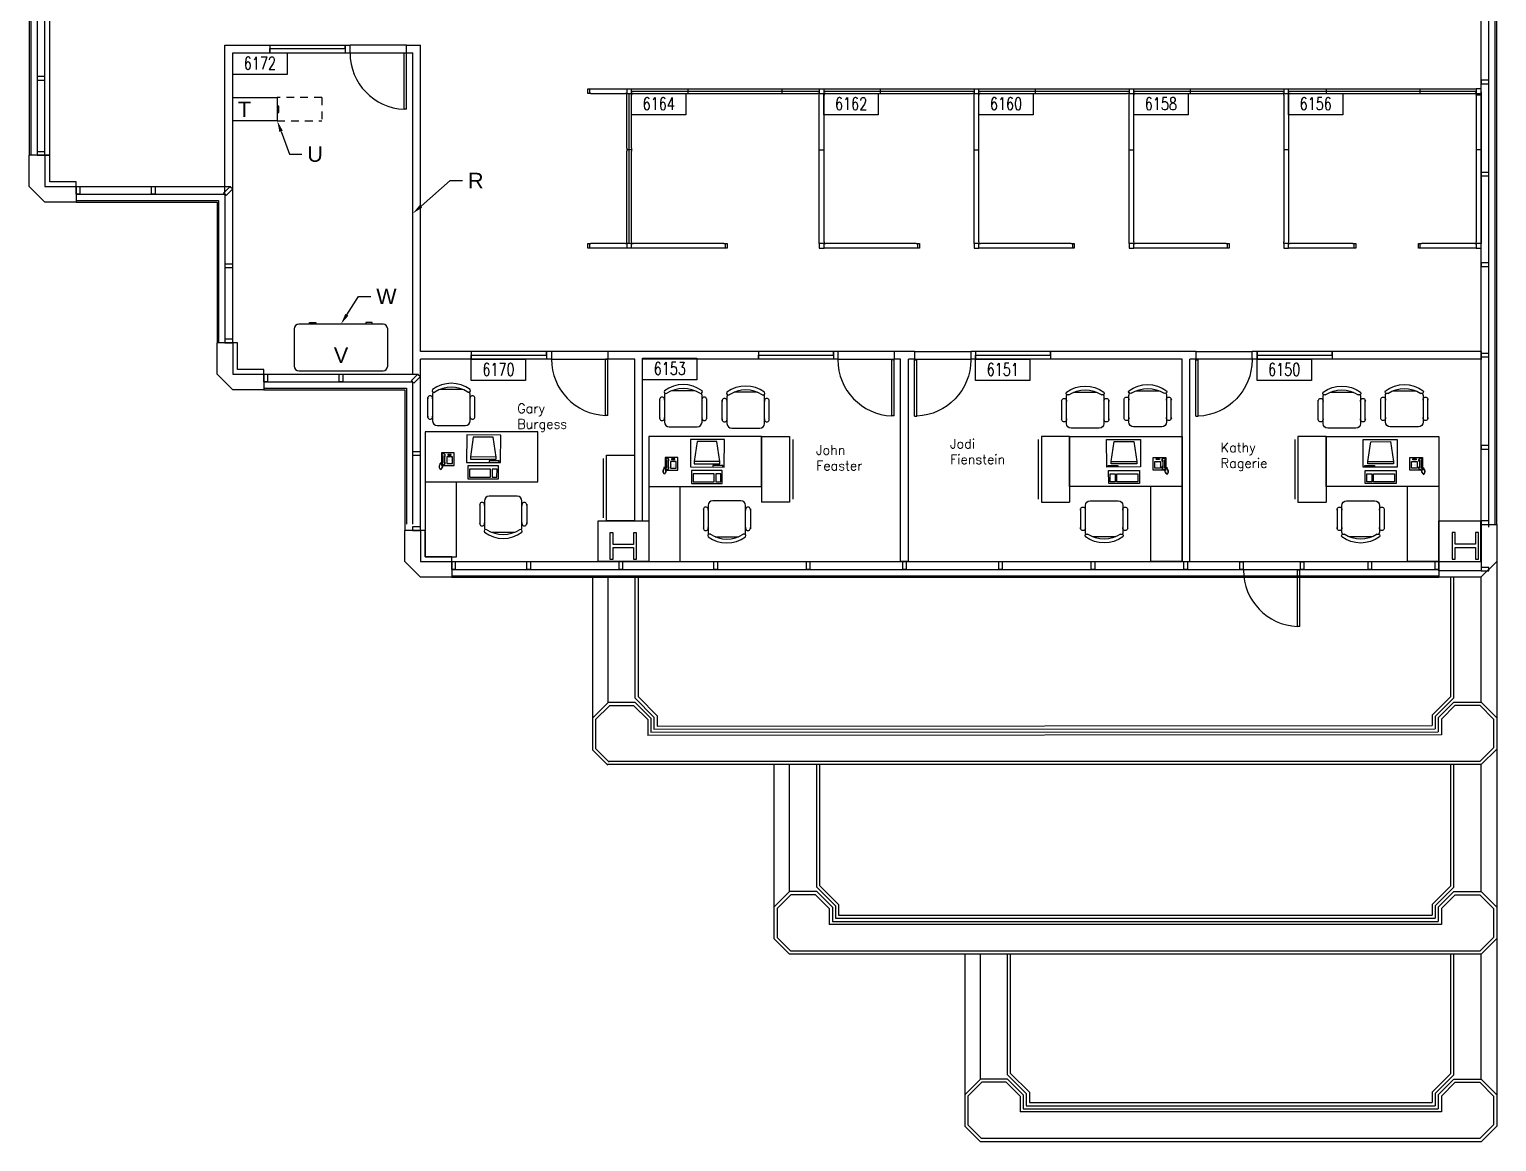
# Model space of a CAD drawing. Header units: metres. Extents: x 21.4 to 86, y 21.4 to 86.
# Drawn here: x 62.13 to 85.95, y 21.41 to 39.48 of the extents above; entities that cross this region are included whole.
import ezdxf
from ezdxf import colors
from ezdxf.entities.mleader import LeaderData, LeaderLine
from ezdxf.enums import TextEntityAlignment as Align
from ezdxf.math import Vec2, Vec3

# ---------------------------------------------------------------- set-up
doc = ezdxf.new("R2010")
doc.units = ezdxf.units.M
doc.header["$LTSCALE"] = 0.5
doc.header["$MEASUREMENT"] = 0
doc.linetypes.add('HIDDEN', pattern=[0.375, 0.25, -0.125])
for name, color, linetype in [('CHAIRS', 4, 'Continuous'), ('CPU', 6, 'Continuous'), ('E-B-FURR', 6, 'Continuous'), ('E-B-GLAZ', 8, 'Continuous'), ('E-B-MULL', 8, 'Continuous'), ('E-F-DOOR', 3, 'Continuous'), ('E-F-SILL', 8, 'Continuous'), ('E-F-TERR', 4, 'Continuous'), ('E-S-COLM', 8, 'Continuous'), ('EMPLOYEE', 1, 'Continuous'), ('FURNITURE', 3, 'Continuous'), ('PANELS_201', 6, 'Continuous'), ('PHONES', 4, 'Continuous'), ('RMNUM', 40, 'Continuous')]:
    doc.layers.add(name, color=color, linetype=linetype)
doc.layers.add('E-B-SHEL', color=40, linetype='Continuous', transparency=0.25)
doc.layers.add('E-C-HEAD', color=5, linetype='Continuous', transparency=0.25)
doc.layers.add('LABEL TEXT', color=1, linetype='Continuous', plot=False)
doc.styles.add('ARCHITXT', font='simplex.shx')
doc.styles.add('ROMANS', font='romans', dxfattribs={"width": 0.75, "height": 8})
doc.styles.get("Standard").update_dxf_attribs({"font": 'arial.ttf'})

# ---------------------------------------------------------------- blocks, each defined once
blk = doc.blocks.new('DR-36')
for p, q in [((0, 36), (0, 0)), ((0, 36), (1.5, 36)), ((1.5, 36), (1.5, 0)), ((0, 0), (1.5, 0))]:
    blk.add_line(p, q)
blk.add_arc((0, 0), 36, 0, 87.61406)
blk = doc.blocks.new('RMNUM')
at = {"layer": 'RMNUM'}
blk.add_lwpolyline([(-16.33354, 6.674702), (18.388073, 6.674702), (18.388073, -6.982766), (-16.33354, -6.982766), (-16.33354, 6.674702)], dxfattribs=at)
at = {"layer": 'RMNUM', "style": 'ROMANS', "width": 0.75}
blk.add_attdef('NUMBER', text='', height=8, dxfattribs=at).set_placement((1.027267, 0.114097), align=Align.MIDDLE_CENTER)
blk = doc.blocks.new('DESK3')
for p, q in [((72, 0), (0, 0)), ((0, 0), (0, -80)), ((72, -32), (72, 0)), ((0, -32), (72, -32)), ((20, -80), (20, -32)), ((0, -80), (20, -80))]:
    blk.add_line(p, q)
blk = doc.blocks.new('RECTANG')
for p, q in [((1, 1), (0, 1)), ((0, 1), (0, 0)), ((1, 0), (1, 1)), ((0, 0), (1, 0))]:
    blk.add_line(p, q)
blk = doc.blocks.new('FNPHONE')
for p, q in [((-9.1, 0.22), (-9.7, 0.02)), ((-8.9, 0.62), (-9.5, 0.42)), ((-8.7, 1.02), (-9.3, 0.82)), ((-8.5, 1.42), (-9.1, 1.22)), ((-8.3, 1.82), (-8.9, 1.62)), ((-7.14, 0.56), (-7.5, -0.58)), ((-7.29, 6.54), (-7.29, 1.54)), ((-6.29, 6.54), (-6.29, 1.54)), ((-3.87, 4.85), (-3.87, 4.85)), ((-3.87, 3.91), (-3.87, 3.91)), ((-3.87, 2.97), (-3.87, 2.97)), ((-3.87, 2.03), (-3.87, 2.03)), ((-2.94, 4.85), (-2.94, 4.85)), ((-2.94, 3.91), (-2.94, 3.91)), ((-2.94, 2.97), (-2.94, 2.97)), ((-2.94, 2.03), (-2.94, 2.03)), ((-2, 4.85), (-2, 4.85)), ((-2, 3.91), (-2, 3.91)), ((-2, 2.97), (-2, 2.97)), ((-2, 2.03), (-2, 2.03)), ((-9.3, -0.18), (-9.9, -0.38)), ((-9.3, -0.58), (-9.9, -0.78)), ((-9.3, -0.98), (-9.9, -1.18)), ((-9.3, -1.38), (-9.9, -1.58)), ((-9.1, -1.78), (-9.7, -1.98)), ((-8.9, -2.18), (-9.5, -2.38)), ((-8.43, -2.46), (-9.03, -2.66)), ((-7.9, -1.98), (-8.5, -2.18)), ((-7.7, -1.58), (-8.3, -1.78)), ((-7.5, -1.18), (-8.1, -1.38)), ((-7.3, -0.78), (-7.9, -0.98))]:
    blk.add_line(p, q)
for centre, start, end in [((-6.79, 6.54), 298.49146, 241.50854), ((-6.79, 1.54), 118.49146, 61.50854)]:
    blk.add_arc(centre, 1.05, start, end)
for p, xscale, yscale, zscale in [((-8.21, 0), 8.20528234483245, 8.104073169521023, 8.20528234483245), ((-4.81, 1.25), 3.75, 4.375, 3.75), ((-4.03, 6.72), 2.03125, 0.46875, 2.03125)]:
    blk.add_blockref('RECTANG', p, dxfattribs=dict(xscale=xscale, yscale=yscale, zscale=zscale))
blk = doc.blocks.new('CHAIR7')
for p, q in [((20, 12), (3, 12)), ((5.12, 15.04), (17.88, 15.04)), ((0, 9), (0, -9)), ((23, -7.44), (23, 7.44)), ((3, -12), (20, -12)), ((5.12, -15), (17.88, -15))]:
    blk.add_line(p, q)
for centre, radius, start, end in [((3, 9), 3, 90, 180), ((5.56, 13.54), 1.56, 73.7398, 286.2602), ((17.44, 13.54), 1.56, 253.7398, 106.2602), ((20, 9), 3, 62.41556, 90), ((22.34, 11.12), 1.1, 53.30994, 212.02741), ((4.82, 0), 19.64, 327.57575, 32.42425), ((7, 0), 20, 323.1301, 36.8699), ((3, -9), 3, 180, 270), ((5.56, -13.5), 1.56, 73.7398, 286.2602), ((17.44, -13.5), 1.56, 253.7398, 106.2602), ((20, -9), 3, 270, 297.58444), ((22.34, -11.12), 1.1, 147.97259, 306.69006)]:
    blk.add_arc(centre, radius, start, end)
blk = doc.blocks.new('IBMAT', base_point=(61, 306))
for p, q in [((75, 307), (75, 306)), ((81, 307), (75, 307)), ((81, 306), (81, 307))]:
    blk.add_line(p, q)
at = {"xscale": 21, "yscale": 17, "zscale": 21}
blk.add_blockref('RECTANG', (61, 306), dxfattribs=at)
blk = doc.blocks.new('KEYBOARD', base_point=(60, 294))
for p, xscale, yscale, zscale in [((60, 294), 19, 8, 19), ((61, 295), 13, 5, 13), ((75, 295), 3, 5, 3)]:
    blk.add_blockref('RECTANG', p, dxfattribs=dict(xscale=xscale, yscale=yscale, zscale=zscale))
blk = doc.blocks.new('COMPUTER')
for p, q in [((-6.64, 16.23), (-8.5, 3.5)), ((6.08, 16.23), (-6.64, 16.23)), ((8, 3.5), (6.08, 16.23)), ((-8.5, 3.5), (-8.5, 2.04)), ((8, 3.5), (-8.5, 3.5)), ((-8.5, 2.04), (8, 2.04)), ((8, 2.04), (8, 3.5))]:
    blk.add_line(p, q)
at = {"xscale": 1.033846153846154, "yscale": 1.033846153846154, "zscale": 1.033846153846154}
for name, p in [('IBMAT', (-10.86, 0)), ('KEYBOARD', (-10.05, -10.5))]:
    blk.add_blockref(name, p, dxfattribs=at)
blk = doc.blocks.new('FC42X18D')
for p, q in [((-21, 0), (-21, -18)), ((-21, 0), (21, 0)), ((21, -18), (21, 0)), ((-21, -18), (21, -18)), ((-19, -20), (19, -20))]:
    blk.add_line(p, q)
blk = doc.blocks.new('File Cabinet - Letter')
at = {"linetype": 'Continuous'}
for p, q in [((0, -0.381), (0, 0)), ((0, 0), (0.724, 0)), ((0.724, 0), (0.724, -0.381)), ((0.749, -0.14), (0.724, -0.14)), ((0.749, -0.241), (0.749, -0.14)), ((0.724, -0.381), (0, -0.381)), ((0.724, -0.241), (0.749, -0.241))]:
    blk.add_line(p, q, dxfattribs=at)
at = {"linetype": 'HIDDEN'}
for p, q in [((1.448, 0), (0.724, 0)), ((1.448, 0), (1.448, -0.381)), ((0.724, -0.381), (1.448, -0.381))]:
    blk.add_line(p, q, dxfattribs=at)
at = {"layer": 'LABEL TEXT'}
ml = blk.add_multileader_mtext('Standard', dxfattribs=at)
ml.set_content('U', color=256)
ml.set_leader_properties()
ml.build(insert=Vec2(0, 0))
ml.multileader.update_dxf_attribs({"dogleg_length": 0.36, "arrow_head_size": 0.18})
ctx = ml.context
ctx.base_point, ctx.char_height, ctx.arrow_head_size, ctx.landing_gap_size, ctx.plane_origin = Vec3(1.122, -0.921), 0.25, 0.18, 0.09, Vec3(1.624, -3.136)
notes = []
notes.append((ctx, [(0, (1, 1, 0), (0.923, -0.921), (1, 0), 0.198, [(0, [(0.724, -0.381)], 0, [])])]))
ctx.mtext.insert, ctx.mtext.flow_direction = Vec3(1.212, -0.794), 5
for ctx, leaders in notes:
    for number, flags, end, landing, length, lines in leaders:
        leader = LeaderData()
        leader.index, (leader.has_last_leader_line, leader.has_dogleg_vector, leader.attachment_direction) = number, flags
        leader.last_leader_point, leader.dogleg_vector, leader.dogleg_length = Vec3(end), Vec3(landing), length
        for number, points, colour, breaks in lines:
            line = LeaderLine()
            line.index, line.vertices, line.color, line.breaks = number, Vec3.list(points), colors.encode_raw_color(colour), breaks
            leader.lines.append(line)
        ctx.leaders.append(leader)
blk = doc.blocks.new('Office Desk')
at = {"linetype": 'Continuous'}
for p, q in [((-0.762, 0.736), (-0.762, 0.126)), ((0.686, 0.812), (-0.686, 0.812)), ((-0.508, 0.812), (-0.508, 0.837)), ((-0.508, 0.837), (-0.406, 0.837)), ((-0.406, 0.837), (-0.406, 0.812)), ((0.406, 0.837), (0.406, 0.812)), ((0.508, 0.837), (0.406, 0.837)), ((0.508, 0.812), (0.508, 0.837)), ((0.762, 0.126), (0.762, 0.736)), ((-0.686, 0.05), (0.686, 0.05))]:
    blk.add_line(p, q, dxfattribs=at)
for centre, start, end in [((-0.673, 0.723), 98.1301, 171.8699), ((0.673, 0.723), 8.1301, 81.8699), ((-0.673, 0.139), 188.1301, 261.8699), ((0.673, 0.139), 278.1301, 351.8699)]:
    blk.add_arc(centre, 0.0898, start, end, dxfattribs=at)
at = {"layer": 'LABEL TEXT'}
ml = blk.add_multileader_mtext('Standard', dxfattribs=at)
ml.set_content('W', color=256)
ml.set_leader_properties()
ml.build(insert=Vec2(0, 0))
ml.multileader.update_dxf_attribs({"dogleg_length": 0.36, "arrow_head_size": 0.18})
ctx = ml.context
ctx.base_point, ctx.char_height, ctx.arrow_head_size, ctx.landing_gap_size, ctx.plane_origin = Vec3(0.484, 1.262), 0.25, 0.18, 0.09, Vec3(1.185, -1.103)
notes = []
notes.append((ctx, [(0, (1, 1, 0), (0.286, 1.262), (1, 0), 0.198, [(0, [(0, 0.812)], 0, [])])]))
ctx.mtext.insert, ctx.mtext.flow_direction = Vec3(0.574, 1.387), 5
for ctx, leaders in notes:
    for number, flags, end, landing, length, lines in leaders:
        leader = LeaderData()
        leader.index, (leader.has_last_leader_line, leader.has_dogleg_vector, leader.attachment_direction) = number, flags
        leader.last_leader_point, leader.dogleg_vector, leader.dogleg_length = Vec3(end), Vec3(landing), length
        for number, points, colour, breaks in lines:
            line = LeaderLine()
            line.index, line.vertices, line.color, line.breaks = number, Vec3.list(points), colors.encode_raw_color(colour), breaks
            leader.lines.append(line)
        ctx.leaders.append(leader)

msp = doc.modelspace()

# ---------------------------------------------------------------- linework, layer by layer
at = {"layer": 'E-B-FURR'}
for p, q in [((85.7, 31.445), (85.7, 39.878)), ((65.303, 39.228), (67.337, 39.228)), ((65.303, 36.805), (65.303, 39.228)), ((65.43, 39.101), (67.337, 39.101)), ((65.43, 36.891), (65.43, 39.101)), ((67.337, 39.101), (67.337, 39.228)), ((68.251, 39.228), (68.48, 39.228)), ((68.251, 39.101), (68.251, 39.228)), ((68.251, 39.101), (68.353, 39.101)), ((68.353, 33.884), (68.353, 39.101)), ((68.48, 34.252), (68.48, 39.228)), ((62.89, 36.932), (65.39, 36.932)), ((65.43, 34.392), (65.43, 36.891)), ((70.612, 34.252), (68.48, 34.252)), ((70.612, 34.125), (68.48, 34.125)), ((68.48, 33.839), (68.48, 34.125)), ((70.612, 34.125), (70.612, 34.252)), ((75.263, 34.252), (71.526, 34.252)), ((71.526, 34.125), (71.526, 34.252)), ((71.959, 34.125), (71.526, 34.125)), ((71.959, 31.499), (71.959, 34.125)), ((72.086, 31.499), (72.086, 34.125)), ((75.263, 34.125), (72.086, 34.125)), ((75.262, 34.121), (75.262, 34.248)), ((75.263, 34.125), (75.263, 34.252)), ((76.178, 34.125), (76.178, 34.252)), ((76.508, 34.252), (76.178, 34.252)), ((76.275, 34.125), (76.178, 34.125)), ((76.275, 30.837), (76.275, 34.125)), ((76.402, 30.837), (76.402, 34.125)), ((76.508, 34.125), (76.402, 34.125)), ((76.508, 34.125), (76.508, 34.252)), ((81.072, 34.252), (77.422, 34.252)), ((77.422, 34.125), (77.422, 34.252)), ((80.847, 34.125), (77.422, 34.125)), ((80.847, 30.838), (80.847, 34.125)), ((80.974, 30.838), (80.974, 34.125)), ((81.072, 34.125), (80.974, 34.125)), ((81.072, 34.125), (81.072, 34.252)), ((85.7, 34.252), (81.986, 34.252)), ((81.986, 34.125), (81.986, 34.252)), ((85.7, 34.125), (81.986, 34.125)), ((82.063, 34.125), (82.063, 34.252)), ((85.7, 34.252), (85.7, 34.123)), ((65.938, 33.884), (68.438, 33.884)), ((68.478, 31.344), (68.478, 33.843)), ((71.365, 30.838), (71.365, 31.499)), ((68.986, 30.837), (85.014, 30.837)), ((76.401, 30.837), (76.274, 30.837)), ((80.845, 30.838), (80.972, 30.838))]:
    msp.add_line(p, q, dxfattribs=at)
for points in [[(62.89, 36.932), (62.89, 37.008), (62.459, 37.008), (62.459, 37.44), (62.382, 37.44)], [(65.938, 33.884), (65.938, 33.96), (65.507, 33.96), (65.507, 34.392), (65.43, 34.392)], [(72.187, 31.499), (72.187, 30.838), (71.365, 30.838)], [(71.365, 31.499), (72.187, 31.499)], [(68.986, 30.836), (68.986, 30.912), (68.555, 30.912), (68.555, 31.344), (68.478, 31.344)]]:
    msp.add_lwpolyline(points, dxfattribs=at)
msp.add_lwpolyline([(85.7, 31.499), (85.7, 30.686), (85.014, 30.686), (85.014, 31.499)], close=True, dxfattribs=at)
at = {"layer": 'E-B-GLAZ'}
for p, q in [((62.128, 39.878), (62.128, 37.44)), ((62.154, 39.878), (62.154, 37.44)), ((62.255, 39.878), (62.255, 37.44)), ((85.827, 31.399), (85.827, 39.832)), ((85.928, 31.438), (85.928, 39.878)), ((85.954, 31.439), (85.954, 39.878)), ((62.89, 36.805), (65.303, 36.805)), ((62.89, 36.703), (65.202, 36.703)), ((65.202, 36.703), (65.202, 34.392)), ((65.303, 36.805), (65.303, 34.392)), ((62.89, 36.678), (65.176, 36.678)), ((65.176, 36.678), (65.176, 34.392)), ((65.938, 33.757), (68.351, 33.757)), ((65.938, 33.655), (68.25, 33.655)), ((65.938, 33.63), (68.224, 33.63)), ((68.224, 33.63), (68.224, 31.344)), ((68.25, 33.655), (68.25, 31.445)), ((68.351, 33.757), (68.351, 31.445)), ((68.986, 30.709), (85.014, 30.709)), ((68.986, 30.607), (85.016, 30.607)), ((68.986, 30.582), (85.016, 30.582))]:
    msp.add_line(p, q, dxfattribs=at)
for points in [[(66.036, 39.232), (66.036, 39.105), (66.036, 39.172), (67.256, 39.172), (67.256, 39.232), (67.256, 39.105)], [(69.305, 34.252), (69.305, 34.125), (69.305, 34.192), (70.524, 34.192), (70.524, 34.252), (70.524, 34.125)], [(73.968, 34.252), (73.968, 34.125), (73.968, 34.192), (75.187, 34.192), (75.187, 34.252), (75.187, 34.125)], [(77.493, 34.252), (77.493, 34.125), (77.493, 34.192), (78.712, 34.192), (78.712, 34.252), (78.712, 34.125)], [(82.063, 34.252), (82.063, 34.125), (82.063, 34.192), (83.282, 34.192), (83.282, 34.252), (83.282, 34.125)]]:
    msp.add_lwpolyline(points, dxfattribs=at)
at = {"layer": 'E-B-MULL'}
for points in [[(62.255, 38.661), (62.382, 38.661), (62.382, 38.718), (62.255, 38.718)], [(85.827, 38.659), (85.7, 38.659), (85.7, 38.602), (85.827, 38.602)], [(62.255, 37.44), (62.382, 37.44), (62.382, 37.497), (62.255, 37.497)], [(62.89, 36.805), (62.89, 36.932), (62.948, 36.932), (62.948, 36.805)], [(64.112, 36.805), (64.112, 36.932), (64.169, 36.932), (64.169, 36.805)], [(65.283, 36.825), (65.39, 36.932), (65.43, 36.891), (65.324, 36.784)], [(85.827, 37.16), (85.7, 37.16), (85.7, 37.103), (85.827, 37.103)], [(65.303, 35.613), (65.43, 35.613), (65.43, 35.67), (65.303, 35.67)], [(85.827, 35.69), (85.7, 35.69), (85.7, 35.633), (85.827, 35.633)], [(65.303, 34.392), (65.43, 34.392), (65.43, 34.449), (65.303, 34.449)], [(85.827, 34.22), (85.7, 34.22), (85.7, 34.163), (85.827, 34.163)], [(65.938, 33.757), (65.938, 33.884), (65.996, 33.884), (65.996, 33.757)], [(67.16, 33.757), (67.16, 33.884), (67.217, 33.884), (67.217, 33.757)], [(68.331, 33.777), (68.438, 33.884), (68.478, 33.843), (68.372, 33.736)], [(85.827, 32.722), (85.7, 32.722), (85.7, 32.664), (85.827, 32.664)], [(68.351, 32.565), (68.478, 32.565), (68.478, 32.622), (68.351, 32.622)], [(85.827, 31.499), (85.7, 31.499), (85.7, 31.442), (85.827, 31.442)], [(68.351, 31.344), (68.478, 31.344), (68.478, 31.401), (68.351, 31.401)], [(68.986, 30.709), (68.986, 30.836), (69.044, 30.836), (69.044, 30.709)], [(70.208, 30.709), (70.208, 30.836), (70.265, 30.836), (70.265, 30.709)], [(71.703, 30.709), (71.703, 30.836), (71.76, 30.836), (71.76, 30.709)], [(73.244, 30.709), (73.244, 30.836), (73.301, 30.836), (73.301, 30.709)], [(74.746, 30.709), (74.746, 30.836), (74.804, 30.836), (74.804, 30.709)], [(76.309, 30.709), (76.309, 30.836), (76.366, 30.836), (76.366, 30.709)], [(77.868, 30.709), (77.868, 30.836), (77.925, 30.836), (77.925, 30.709)], [(79.372, 30.709), (79.372, 30.836), (79.429, 30.836), (79.429, 30.709)], [(80.877, 30.709), (80.877, 30.836), (80.935, 30.836), (80.935, 30.709)], [(81.782, 30.708), (81.782, 30.835), (81.839, 30.835), (81.839, 30.708)], [(82.767, 30.708), (82.767, 30.835), (82.824, 30.835), (82.824, 30.708)], [(83.865, 30.709), (83.865, 30.836), (83.922, 30.836), (83.922, 30.709)], [(84.957, 30.709), (84.957, 30.836), (85.014, 30.836), (85.014, 30.709)], [(85.827, 30.743), (85.7, 30.743), (85.7, 30.686), (85.827, 30.686)]]:
    msp.add_lwpolyline(points, close=True, dxfattribs=at)
at = {"layer": 'E-B-SHEL'}
for p, q in [((62.382, 37.44), (62.128, 37.44)), ((62.128, 36.932), (62.128, 37.44)), ((62.382, 37.44), (62.382, 36.932)), ((62.382, 36.678), (62.128, 36.932)), ((62.382, 36.932), (62.89, 36.932)), ((62.89, 36.932), (62.89, 36.678)), ((62.89, 36.678), (62.382, 36.678)), ((65.43, 34.392), (65.176, 34.392)), ((65.176, 33.884), (65.176, 34.392)), ((65.43, 34.392), (65.43, 33.884)), ((65.43, 33.63), (65.176, 33.884)), ((65.43, 33.884), (65.938, 33.884)), ((65.938, 33.884), (65.938, 33.63)), ((65.938, 33.63), (65.43, 33.63)), ((85.699, 30.836), (85.699, 31.5)), ((68.478, 31.344), (68.224, 31.344)), ((68.224, 30.836), (68.224, 31.344)), ((68.478, 31.344), (68.478, 30.836)), ((85.699, 31.438), (85.953, 31.438)), ((85.7, 31.445), (85.7, 30.743)), ((85.7, 31.445), (85.7, 30.734)), ((85.954, 31.437), (85.954, 30.828)), ((68.478, 30.582), (68.224, 30.836)), ((68.478, 30.836), (68.986, 30.836)), ((68.986, 30.836), (68.986, 30.582)), ((85.016, 30.836), (85.016, 30.582)), ((85.016, 30.836), (85.699, 30.836)), ((85.954, 30.837), (85.699, 30.582)), ((68.986, 30.582), (68.478, 30.582)), ((85.699, 30.582), (85.016, 30.582))]:
    msp.add_line(p, q, dxfattribs=at)
at = {"layer": 'E-C-HEAD'}
for p, q in [((62.382, 37.44), (62.382, 39.939)), ((68.251, 39.228), (67.337, 39.228)), ((67.337, 39.101), (68.251, 39.101)), ((71.522, 34.253), (70.608, 34.253)), ((70.608, 34.126), (71.522, 34.126)), ((76.173, 34.252), (75.258, 34.252)), ((75.258, 34.125), (76.173, 34.125)), ((76.5, 34.25), (77.414, 34.25)), ((77.414, 34.123), (76.5, 34.123)), ((81.062, 34.251), (81.976, 34.251)), ((81.976, 34.124), (81.062, 34.124)), ((81.849, 30.708), (82.764, 30.708))]:
    msp.add_line(p, q, dxfattribs=at)
at = {"layer": 'E-F-SILL'}
msp.add_lwpolyline([(62.382, 37.44), (62.459, 37.44), (62.459, 39.878), (62.459, 39.878)], dxfattribs=at)
at = {"layer": 'E-F-TERR'}
for p, q in [((85.954, 30.837), (85.954, 25.108)), ((71.272, 30.608), (71.272, 28.179)), ((71.272, 30.582), (71.272, 28.042)), ((71.526, 28.545), (71.526, 30.608)), ((71.966, 28.617), (71.966, 30.608)), ((72.017, 28.638), (72.017, 30.608)), ((85.209, 28.646), (85.209, 30.582)), ((85.26, 28.625), (85.26, 30.582)), ((85.7, 28.554), (85.7, 30.583)), ((72.271, 28.312), (71.966, 28.617)), ((72.322, 28.333), (72.017, 28.638)), ((84.904, 28.342), (85.209, 28.646)), ((84.955, 28.321), (85.26, 28.625)), ((71.526, 28.545), (71.272, 28.291)), ((71.547, 28.494), (71.323, 28.27)), ((71.966, 28.545), (71.526, 28.545)), ((71.945, 28.494), (71.547, 28.494)), ((72.169, 28.27), (71.945, 28.494)), ((72.22, 28.291), (71.966, 28.545)), ((85.006, 28.3), (85.26, 28.554)), ((85.056, 28.278), (85.281, 28.503)), ((85.26, 28.554), (85.7, 28.554)), ((85.281, 28.503), (85.679, 28.503)), ((85.679, 28.503), (85.903, 28.279)), ((85.7, 28.554), (85.954, 28.3)), ((71.272, 28.289), (71.272, 27.781)), ((71.272, 28.289), (71.272, 27.781)), ((71.323, 28.27), (71.323, 27.802)), ((72.169, 28.27), (72.169, 28.013)), ((72.22, 28.291), (72.22, 28.063)), ((72.271, 28.312), (72.271, 28.113)), ((72.271, 28.113), (84.955, 28.122)), ((72.322, 28.333), (72.322, 28.164)), ((72.322, 28.164), (84.904, 28.173)), ((84.904, 28.342), (84.904, 28.173)), ((84.955, 28.321), (84.955, 28.122)), ((85.006, 28.3), (85.006, 28.071)), ((85.056, 28.278), (85.056, 28.022)), ((85.903, 28.279), (85.903, 27.811)), ((85.954, 28.298), (85.954, 27.79)), ((85.954, 28.298), (85.954, 27.79)), ((85.056, 28.022), (72.169, 28.013)), ((72.22, 28.063), (85.006, 28.071)), ((85.954, 28.056), (85.954, 27.79)), ((71.272, 27.781), (71.524, 27.529)), ((71.323, 27.802), (71.545, 27.58)), ((85.903, 27.811), (85.68, 27.588)), ((85.702, 27.538), (85.954, 27.79)), ((85.954, 27.79), (85.702, 27.538)), ((85.702, 27.538), (71.516, 27.538)), ((85.68, 27.588), (71.537, 27.588)), ((74.219, 27.538), (74.219, 25.108)), ((74.473, 25.475), (74.473, 27.538)), ((74.913, 25.546), (74.913, 27.537)), ((74.964, 25.567), (74.964, 27.537)), ((85.209, 25.567), (85.209, 27.538)), ((85.26, 25.546), (85.26, 27.538)), ((85.7, 25.475), (85.7, 27.538)), ((75.218, 25.242), (74.913, 25.546)), ((75.268, 25.263), (74.964, 25.567)), ((84.904, 25.263), (85.209, 25.567)), ((84.955, 25.242), (85.26, 25.546)), ((74.473, 25.475), (74.219, 25.221)), ((74.494, 25.424), (74.27, 25.2)), ((74.913, 25.475), (74.473, 25.475)), ((74.892, 25.424), (74.494, 25.424)), ((75.116, 25.2), (74.892, 25.424)), ((75.167, 25.221), (74.913, 25.475)), ((75.268, 25.263), (75.268, 25.094)), ((84.904, 25.263), (84.904, 25.094)), ((85.006, 25.221), (85.26, 25.475)), ((85.056, 25.2), (85.281, 25.424)), ((85.26, 25.475), (85.7, 25.475)), ((85.281, 25.424), (85.679, 25.424)), ((85.679, 25.424), (85.903, 25.2)), ((85.7, 25.475), (85.954, 25.221)), ((74.219, 25.219), (74.219, 24.711)), ((74.219, 25.219), (74.219, 24.711)), ((74.27, 25.2), (74.27, 24.732)), ((75.116, 25.2), (75.116, 24.943)), ((75.167, 25.221), (75.167, 24.992)), ((75.218, 25.242), (75.218, 25.043)), ((75.218, 25.043), (84.955, 25.043)), ((75.268, 25.094), (84.904, 25.094)), ((84.955, 25.242), (84.955, 25.043)), ((85.006, 25.221), (85.006, 24.992)), ((85.056, 25.2), (85.056, 24.943)), ((85.903, 25.2), (85.903, 24.732)), ((85.954, 25.219), (85.954, 24.711)), ((85.954, 25.219), (85.954, 24.711)), ((85.056, 24.943), (75.116, 24.943)), ((75.167, 24.992), (85.006, 24.992)), ((85.954, 24.977), (85.954, 24.711)), ((74.219, 24.711), (74.471, 24.459)), ((74.27, 24.732), (74.492, 24.509)), ((85.903, 24.732), (85.68, 24.509)), ((85.954, 24.711), (85.702, 24.459)), ((85.702, 24.459), (85.954, 24.711)), ((85.954, 24.745), (85.954, 22.062)), ((85.702, 24.459), (74.471, 24.459)), ((85.68, 24.509), (74.492, 24.509)), ((77.318, 24.459), (77.318, 22.062)), ((77.572, 22.428), (77.572, 24.459)), ((78.012, 22.5), (78.012, 24.459)), ((78.062, 22.521), (78.062, 24.459)), ((85.209, 22.521), (85.209, 24.459)), ((85.26, 22.5), (85.26, 24.459)), ((85.7, 22.428), (85.7, 24.459)), ((77.571, 22.428), (77.317, 22.174)), ((78.012, 22.428), (77.571, 22.428)), ((78.316, 22.195), (78.012, 22.5)), ((78.266, 22.174), (78.012, 22.428)), ((78.367, 22.216), (78.062, 22.521)), ((84.904, 22.216), (85.209, 22.521)), ((84.955, 22.195), (85.26, 22.5)), ((85.006, 22.174), (85.26, 22.428)), ((85.26, 22.428), (85.7, 22.428)), ((85.7, 22.428), (85.954, 22.174)), ((77.318, 22.172), (77.318, 21.664)), ((77.318, 22.172), (77.318, 21.664)), ((77.593, 22.377), (77.368, 22.153)), ((77.99, 22.377), (77.593, 22.377)), ((78.215, 22.153), (77.99, 22.377)), ((78.266, 22.174), (78.266, 21.946)), ((78.316, 22.195), (78.316, 21.996)), ((78.367, 22.216), (78.367, 22.047)), ((84.904, 22.216), (84.904, 22.047)), ((84.955, 22.195), (84.955, 21.996)), ((85.006, 22.174), (85.006, 21.946)), ((85.056, 22.153), (85.281, 22.377)), ((85.281, 22.377), (85.679, 22.377)), ((85.679, 22.377), (85.903, 22.153)), ((85.954, 22.172), (85.954, 21.664)), ((85.954, 22.172), (85.954, 21.664)), ((77.318, 21.931), (77.318, 21.664)), ((77.368, 22.153), (77.368, 21.685)), ((78.215, 22.153), (78.215, 21.895)), ((78.266, 21.946), (85.006, 21.946)), ((78.316, 21.996), (84.955, 21.996)), ((78.367, 22.047), (84.904, 22.047)), ((85.056, 22.153), (85.056, 21.895)), ((85.903, 22.153), (85.903, 21.685)), ((85.954, 21.931), (85.954, 21.664)), ((77.368, 21.685), (77.591, 21.463)), ((85.056, 21.895), (78.215, 21.895)), ((85.903, 21.685), (85.68, 21.463)), ((77.318, 21.664), (77.57, 21.412)), ((77.57, 21.412), (77.318, 21.664)), ((85.68, 21.463), (77.591, 21.463)), ((85.954, 21.664), (85.702, 21.412)), ((85.702, 21.412), (85.954, 21.664)), ((85.702, 21.412), (77.57, 21.412))]:
    msp.add_line(p, q, dxfattribs=at)
at = {"layer": 'E-S-COLM'}
for points in [[(71.937, 30.874), (71.987, 30.874), (71.987, 31.305), (71.937, 31.305), (71.937, 31.115), (71.606, 31.115), (71.606, 31.305), (71.556, 31.305), (71.556, 30.874), (71.606, 30.874), (71.606, 31.064), (71.937, 31.064)], [(85.611, 30.877), (85.661, 30.877), (85.661, 31.308), (85.611, 31.308), (85.611, 31.118), (85.281, 31.118), (85.281, 31.308), (85.23, 31.308), (85.23, 30.877), (85.281, 30.877), (85.281, 31.067), (85.611, 31.067)]]:
    msp.add_lwpolyline(points, close=True, dxfattribs=at)
at = {"layer": 'PANELS_201', "linetype": 'Continuous'}
for p, q in [((85.623, 38.443), (85.7, 38.443)), ((85.623, 37.554), (85.623, 37.503)), ((85.7, 37.529), (85.623, 37.529)), ((85.7, 37.554), (85.7, 37.503))]:
    msp.add_line(p, q, dxfattribs=at)
for points in [[(71.247, 38.443), (71.222, 38.443), (71.196, 38.443), (71.196, 38.519), (71.247, 38.519)], [(71.222, 38.519), (71.222, 38.443)], [(71.247, 38.519), (71.806, 38.519)], [(71.247, 38.443), (71.806, 38.443)], [(71.806, 38.519), (71.831, 38.519), (71.831, 38.443), (71.806, 38.443)], [(71.831, 38.519), (71.907, 38.519)], [(71.831, 38.417), (71.831, 38.443), (71.907, 38.443), (71.907, 38.417)], [(71.831, 37.554), (71.831, 38.417)], [(71.869, 37.529), (71.869, 38.443)], [(71.933, 38.443), (71.907, 38.443), (71.907, 38.519), (71.933, 38.519)], [(71.907, 38.481), (72.822, 38.481)], [(71.907, 37.554), (71.907, 38.417)], [(71.933, 38.519), (72.796, 38.519)], [(71.933, 38.443), (72.796, 38.443)], [(72.796, 38.519), (72.847, 38.519)], [(72.796, 38.443), (72.847, 38.443)], [(72.822, 38.519), (72.822, 38.443)], [(72.822, 38.481), (74.346, 38.481)], [(72.847, 38.519), (74.32, 38.519)], [(72.847, 38.443), (74.32, 38.443)], [(74.32, 38.519), (74.371, 38.519)], [(74.32, 38.443), (74.371, 38.443)], [(74.346, 38.519), (74.346, 38.443)], [(74.346, 38.481), (74.955, 38.481)], [(74.371, 38.519), (74.93, 38.519)], [(74.371, 38.443), (74.93, 38.443)], [(74.93, 38.519), (74.955, 38.519), (74.955, 38.443), (74.93, 38.443)], [(74.955, 38.519), (75.032, 38.519)], [(74.955, 38.417), (74.955, 38.443), (75.032, 38.443), (75.032, 38.417)], [(74.955, 37.554), (74.955, 38.417)], [(75.057, 38.443), (75.032, 38.443), (75.032, 38.519), (75.057, 38.519)], [(75.032, 38.481), (75.946, 38.481)], [(75.032, 37.554), (75.032, 38.417)], [(75.057, 38.519), (75.921, 38.519)], [(75.057, 38.443), (75.921, 38.443)], [(75.921, 38.519), (75.971, 38.519)], [(75.921, 38.443), (75.971, 38.443)], [(75.946, 38.519), (75.946, 38.443)], [(75.946, 38.481), (77.47, 38.481)], [(75.971, 38.519), (77.445, 38.519)], [(75.971, 38.443), (77.445, 38.443)], [(77.445, 38.519), (77.47, 38.519), (77.47, 38.443), (77.445, 38.443)], [(77.47, 38.519), (77.546, 38.519)], [(77.47, 38.417), (77.47, 38.443), (77.546, 38.443), (77.546, 38.417)], [(77.47, 37.554), (77.47, 38.417)], [(77.572, 38.443), (77.546, 38.443), (77.546, 38.519), (77.572, 38.519)], [(77.546, 38.481), (78.461, 38.481)], [(77.546, 37.554), (77.546, 38.417)], [(77.572, 38.519), (78.435, 38.519)], [(77.572, 38.443), (78.435, 38.443)], [(78.435, 38.519), (78.486, 38.519)], [(78.435, 38.443), (78.486, 38.443)], [(78.461, 38.519), (78.461, 38.443)], [(78.461, 38.481), (79.985, 38.481)], [(78.486, 38.519), (79.959, 38.519)], [(78.486, 38.443), (79.959, 38.443)], [(79.959, 38.519), (79.985, 38.519), (79.985, 38.443), (79.959, 38.443)], [(79.985, 38.519), (80.061, 38.519)], [(79.985, 38.417), (79.985, 38.443), (80.061, 38.443), (80.061, 38.417)], [(79.985, 37.554), (79.985, 38.417)], [(80.086, 38.443), (80.061, 38.443), (80.061, 38.519), (80.086, 38.519)], [(80.061, 38.481), (80.975, 38.481)], [(80.061, 37.554), (80.061, 38.417)], [(80.086, 38.519), (80.95, 38.519)], [(80.086, 38.443), (80.95, 38.443)], [(80.95, 38.519), (81.001, 38.519)], [(80.95, 38.443), (81.001, 38.443)], [(80.975, 38.519), (80.975, 38.443)], [(80.975, 38.481), (82.499, 38.481)], [(81.001, 38.519), (82.474, 38.519)], [(81.001, 38.443), (82.474, 38.443)], [(82.474, 38.519), (82.499, 38.519), (82.499, 38.443), (82.474, 38.443)], [(82.499, 38.519), (82.575, 38.519)], [(82.499, 38.417), (82.499, 38.443), (82.575, 38.443), (82.575, 38.417)], [(82.499, 38.417), (82.499, 37.554)], [(82.601, 38.443), (82.575, 38.443), (82.575, 38.519), (82.601, 38.519)], [(82.575, 38.481), (83.185, 38.481)], [(82.575, 38.417), (82.575, 37.554)], [(82.601, 38.519), (83.16, 38.519)], [(82.601, 38.443), (83.16, 38.443)], [(83.16, 38.519), (83.21, 38.519)], [(83.16, 38.443), (83.21, 38.443)], [(83.185, 38.519), (83.185, 38.443)], [(83.185, 38.481), (84.709, 38.481)], [(83.21, 38.519), (84.684, 38.519)], [(83.21, 38.443), (84.684, 38.443)], [(84.684, 38.519), (84.734, 38.519)], [(84.684, 38.443), (84.734, 38.443)], [(84.709, 38.519), (84.709, 38.443)], [(84.709, 38.481), (85.623, 38.481)], [(84.734, 38.519), (85.598, 38.519)], [(84.734, 38.443), (85.598, 38.443)], [(85.598, 38.519), (85.623, 38.519), (85.623, 38.443), (85.598, 38.443)], [(85.7, 38.443), (85.7, 38.519), (85.623, 38.519)], [(85.7, 38.468), (85.7, 38.443), (85.7, 38.417), (85.623, 38.417), (85.623, 38.468)], [(85.623, 38.417), (85.623, 38.443), (85.7, 38.443), (85.7, 38.417)], [(85.623, 38.417), (85.623, 37.554)], [(85.7, 38.417), (85.7, 37.554)], [(71.831, 37.554), (71.831, 37.503)], [(71.907, 37.529), (71.831, 37.529)], [(71.831, 36.03), (71.831, 37.503)], [(71.869, 36.005), (71.869, 37.529)], [(71.907, 37.554), (71.907, 37.503)], [(71.907, 36.03), (71.907, 37.503)], [(74.955, 37.503), (74.955, 37.554)], [(74.955, 37.529), (75.032, 37.529)], [(74.955, 36.03), (74.955, 37.503)], [(75.032, 37.503), (75.032, 37.554)], [(75.032, 36.03), (75.032, 37.503)], [(77.47, 37.503), (77.47, 37.554)], [(77.47, 37.529), (77.546, 37.529)], [(77.47, 36.03), (77.47, 37.503)], [(77.546, 37.503), (77.546, 37.554)], [(77.546, 36.03), (77.546, 37.503)], [(79.985, 37.503), (79.985, 37.554)], [(79.985, 37.529), (80.061, 37.529)], [(79.985, 36.03), (79.985, 37.503)], [(80.061, 37.503), (80.061, 37.554)], [(80.061, 36.03), (80.061, 37.503)], [(82.499, 37.554), (82.499, 37.503)], [(82.575, 37.529), (82.499, 37.529)], [(82.499, 37.503), (82.499, 36.03)], [(82.575, 37.554), (82.575, 37.503)], [(82.575, 37.503), (82.575, 36.03)], [(85.623, 37.503), (85.623, 36.03)], [(85.7, 37.503), (85.7, 36.03)], [(71.247, 35.928), (71.222, 35.928), (71.196, 35.928), (71.196, 36.005), (71.247, 36.005)], [(71.222, 36.005), (71.222, 35.928)], [(71.806, 36.005), (71.247, 36.005)], [(71.806, 36.005), (71.831, 36.005), (71.831, 35.928), (71.806, 35.928)], [(71.907, 36.03), (71.907, 36.005), (71.831, 36.005), (71.831, 36.03)], [(71.933, 35.928), (71.907, 35.928), (71.907, 36.005), (71.933, 36.005)], [(73.406, 36.005), (71.933, 36.005)], [(73.406, 36.005), (73.431, 36.005), (73.457, 36.005), (73.457, 35.928), (73.406, 35.928)], [(73.431, 35.928), (73.431, 36.005)], [(75.032, 36.03), (75.032, 36.005), (74.955, 36.005), (74.955, 36.03)], [(74.955, 36.005), (74.955, 35.928), (75.032, 35.928)], [(75.057, 35.928), (75.032, 35.928), (75.032, 36.005), (75.057, 36.005)], [(76.53, 36.005), (75.057, 36.005)], [(76.53, 36.005), (76.556, 36.005), (76.581, 36.005), (76.581, 35.928), (76.53, 35.928)], [(76.556, 35.928), (76.556, 36.005)], [(77.546, 36.03), (77.546, 36.005), (77.47, 36.005), (77.47, 36.03)], [(77.47, 36.005), (77.47, 35.928), (77.546, 35.928)], [(77.572, 35.928), (77.546, 35.928), (77.546, 36.005), (77.572, 36.005)], [(79.045, 36.005), (77.572, 36.005)], [(79.045, 36.005), (79.07, 36.005), (79.096, 36.005), (79.096, 35.928), (79.045, 35.928)], [(79.07, 35.928), (79.07, 36.005)], [(80.061, 36.03), (80.061, 36.005), (79.985, 36.005), (79.985, 36.03)], [(79.985, 36.005), (79.985, 35.928), (80.061, 35.928)], [(80.086, 35.928), (80.061, 35.928), (80.061, 36.005), (80.086, 36.005)], [(81.559, 36.005), (80.086, 36.005)], [(81.559, 36.005), (81.585, 36.005), (81.61, 36.005), (81.61, 35.928), (81.559, 35.928)], [(81.585, 35.928), (81.585, 36.005)], [(82.575, 36.03), (82.575, 36.005), (82.499, 36.005), (82.499, 36.03)], [(82.499, 36.005), (82.499, 35.928), (82.575, 35.928)], [(82.601, 35.928), (82.575, 35.928), (82.575, 36.005), (82.601, 36.005)], [(83.617, 36.005), (82.601, 36.005)], [(83.617, 36.005), (83.642, 36.005), (83.668, 36.005), (83.668, 35.928), (83.617, 35.928)], [(83.642, 35.928), (83.642, 36.005)], [(84.734, 35.928), (84.709, 35.928), (84.684, 35.928), (84.684, 36.005), (84.734, 36.005)], [(84.709, 36.005), (84.709, 35.928)], [(85.598, 36.005), (84.734, 36.005)], [(85.598, 36.005), (85.623, 36.005), (85.623, 35.928), (85.598, 35.928)], [(85.7, 36.03), (85.7, 36.005), (85.623, 36.005), (85.623, 36.03)], [(85.623, 35.928), (85.7, 35.928), (85.7, 36.005)], [(71.806, 35.928), (71.247, 35.928)], [(71.907, 35.928), (71.831, 35.928)], [(73.406, 35.928), (71.933, 35.928)], [(76.53, 35.928), (75.057, 35.928)], [(79.045, 35.928), (77.572, 35.928)], [(81.559, 35.928), (80.086, 35.928)], [(83.617, 35.928), (82.601, 35.928)], [(85.598, 35.928), (84.734, 35.928)]]:
    msp.add_lwpolyline(points, dxfattribs=at)

# ---------------------------------------------------------------- block references
at = {"xscale": 0.0254, "yscale": 0.0254, "zscale": 0.0254}
for p, values in [((65.845, 38.931), {'NUMBER': '6172'}), ((72.322, 38.273), {'NUMBER': '6164'}), ((75.446, 38.273), {'NUMBER': '6162'}), ((77.961, 38.273), {'NUMBER': '6160'}), ((80.476, 38.273), {'NUMBER': '6158'}), ((82.99, 38.273), {'NUMBER': '6156'}), ((69.72, 33.956), {'NUMBER': '6170'}), ((72.501, 33.97), {'NUMBER': '6153'}), ((77.908, 33.956), {'NUMBER': '6151'}), ((82.478, 33.956), {'NUMBER': '6150'})]:
    msp.add_blockref('RMNUM', p, dxfattribs=at).add_auto_attribs(values)
at = {"layer": 'CHAIRS', "lineweight": -3, "yscale": 0.0254, "zscale": 0.0254}
for p, xscale, rotation in [((68.98, 33.048), 0.0254, 90), ((72.746, 33.028), 0.0254, 90), ((73.761, 33.004), 0.0254, 90), ((79.273, 33.004), -0.0254, 270), ((80.288, 33.028), -0.0254, 270), ((83.439, 33.004), -0.0254, 270), ((84.454, 33.027), -0.0254, 270), ((69.822, 31.899), 0.0254, 270), ((73.454, 31.825), 0.0254, 270), ((79.58, 31.825), -0.0254, 90), ((83.746, 31.824), -0.0254, 90)]:
    msp.add_blockref('CHAIR7', p, dxfattribs=dict(at, xscale=xscale, rotation=rotation))
at = {"layer": 'CPU', "lineweight": -3, "yscale": 0.0254, "zscale": 0.0254}
for p, xscale, rotation in [((69.505, 32.448), 0.0254, 359.8405448757372), ((73.137, 32.374), 0.0254, 359.8405448757372), ((79.897, 32.374), -0.0254, 0.1594551242627595), ((84.064, 32.373), -0.0254, 0.1594551242627595)]:
    msp.add_blockref('COMPUTER', p, dxfattribs=dict(at, xscale=xscale, rotation=rotation))
at = {"layer": 'E-F-DOOR', "yscale": 0.0254, "zscale": 0.0254, "rotation": 180}
for p, xscale in [((68.25, 39.1), 0.0254), ((71.521, 34.125), 0.0254), ((76.171, 34.117), 0.0254), ((76.501, 34.115), -0.0254), ((81.068, 34.113), -0.0254), ((82.757, 30.696), 0.0254)]:
    msp.add_blockref('DR-36', p, dxfattribs=dict(at, xscale=xscale))
at = {"layer": 'FURNITURE'}
for name, p in [('File Cabinet - Letter', (65.43, 38.377)), ('Office Desk', (67.188, 33.884))]:
    msp.add_blockref(name, p, dxfattribs=at)
at = {"layer": 'FURNITURE', "lineweight": -3, "yscale": 0.0254, "zscale": 0.0254}
for name, p, xscale, rotation in [('DESK3', (68.555, 32.944), 0.0254, 359.9950299738796), ('DESK3', (72.187, 32.87), 0.0254, 359.9950299738796), ('FC42X18D', (74.016, 32.336), -0.0254, 90), ('FC42X18D', (79.018, 32.336), 0.0254, 270), ('DESK3', (80.847, 32.87), -0.0254, 0.004970026120414417), ('FC42X18D', (83.185, 32.336), 0.0254, 270), ('DESK3', (85.014, 32.869), -0.0254, 0.004970026120414417), ('FC42X18D', (71.959, 32.032), -0.0254, 270)]:
    msp.add_blockref(name, p, dxfattribs=dict(at, xscale=xscale, rotation=rotation))
at = {"layer": 'PHONES', "lineweight": -3, "yscale": 0.0254, "zscale": 0.0254}
for p, xscale in [((69.027, 32.397), 0.0254), ((72.659, 32.323), 0.0254), ((80.375, 32.323), -0.0254), ((84.542, 32.322), -0.0254)]:
    msp.add_blockref('FNPHONE', p, dxfattribs=dict(at, xscale=xscale))

# ---------------------------------------------------------------- texts
at = {"layer": 'EMPLOYEE', "lineweight": -3, "char_height": 0.1524, "attachment_point": 1, "style": 'ARCHITXT'}
for s, insert, width in [('\\A1;Gary\\PBurgess', (70.051, 33.403), 0.75722), ('\\A1;John\\PFeaster', (74.903, 32.726), 0.70722), ('\\A1;Jodi\\PFienstein', (77.079, 32.828), 0.83175), ('\\A1;Kathy\\PRagerie', (81.473, 32.767), 0.72)]:
    msp.add_mtext(s, dxfattribs=dict(at, insert=insert, width=width))
at = {"layer": 'LABEL TEXT'}
for s, p in [('T', (65.515, 38.061)), ('V', (67.073, 34.066))]:
    msp.add_text(s, height=0.25, dxfattribs=at).set_placement(p)

# ---------------------------------------------------------------- leaders
ml = msp.add_multileader_mtext('Standard', dxfattribs=at)
ml.set_content('R', color=256)
ml.set_leader_properties()
ml.build(insert=Vec2(0, 0))
ml.multileader.update_dxf_attribs({"dogleg_length": 0.36, "arrow_head_size": 0.18})
ctx = ml.context
ctx.base_point, ctx.char_height, ctx.arrow_head_size, ctx.landing_gap_size, ctx.plane_origin = Vec3(69.162, 37.029), 0.25, 0.18, 0.09, Vec3(69.538, 34.577)
notes = []
notes.append((ctx, [(0, (1, 1, 0), (68.963, 37.029), (1, 0), 0.198, [(0, [(68.353, 36.492)], 0, [])])]))
ctx.mtext.insert, ctx.mtext.flow_direction = Vec3(69.252, 37.154), 5
for ctx, leaders in notes:
    for number, flags, end, landing, length, lines in leaders:
        leader = LeaderData()
        leader.index, (leader.has_last_leader_line, leader.has_dogleg_vector, leader.attachment_direction) = number, flags
        leader.last_leader_point, leader.dogleg_vector, leader.dogleg_length = Vec3(end), Vec3(landing), length
        for number, points, colour, breaks in lines:
            line = LeaderLine()
            line.index, line.vertices, line.color, line.breaks = number, Vec3.list(points), colors.encode_raw_color(colour), breaks
            leader.lines.append(line)
        ctx.leaders.append(leader)

doc.saveas('drawing.dxf')
